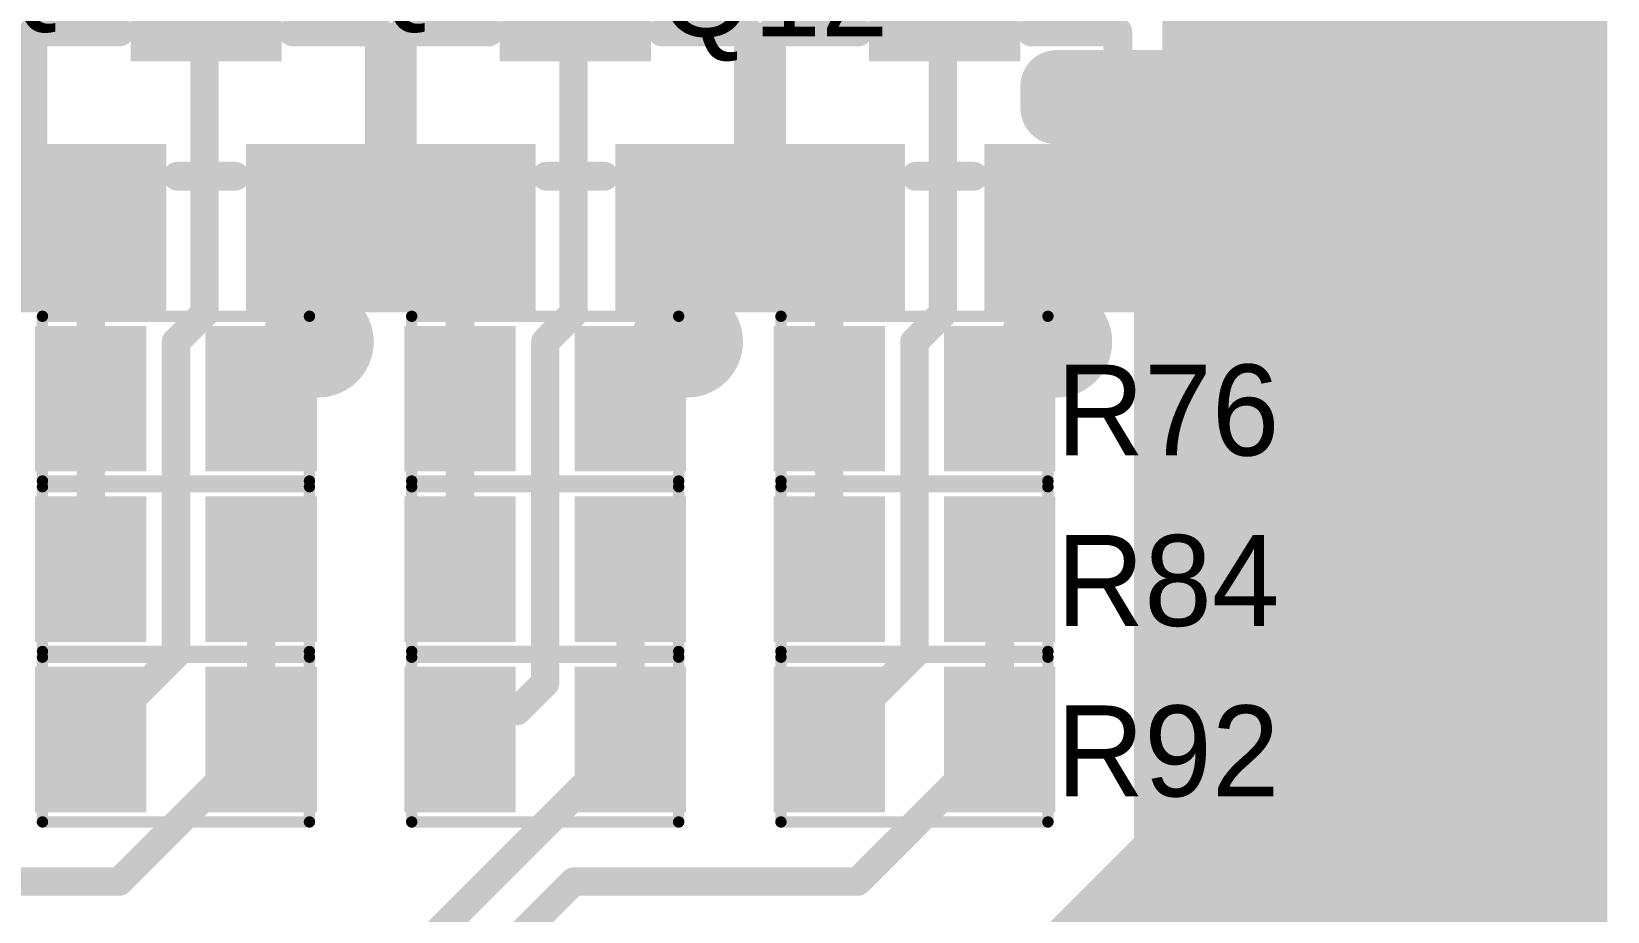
# Model space of a CAD drawing. Extents: x 416 to 470, y 213 to 332.
# Drawn here: x 455.98 to 469.85, y 252.99 to 260.73 of the extents above; entities that cross this region are included whole.
import ezdxf

# ---------------------------------------------------------------- set-up
doc = ezdxf.new("R2010")
doc.units = 0
for name, color, linetype in [('Board', 3, 'CONTINUOUS'), ('Top', 1, 'CONTINUOUS'), ('Top_Mask', 4, 'CONTINUOUS'), ('Top_Paste', 8, 'CONTINUOUS'), ('Top_Silk', 6, 'CONTINUOUS')]:
    doc.layers.add(name, color=color, linetype=linetype)

# ---------------------------------------------------------------- blocks, each defined once
blk = doc.blocks.new('UNIT_DISC')
at = {"linetype": 'CONTINUOUS', "const_width": 0.5}
blk.add_lwpolyline([(0.25, 0, 1), (-0.25, 0, 1)], format="xyb", close=True, dxfattribs=at)
blk = doc.blocks.new('SHAPE_EL_236_236_0_0_0_0')
at = {"xscale": 0.6, "yscale": 0.6, "zscale": 0.6}
blk.add_blockref('UNIT_DISC', (0, 0), dxfattribs=at)
blk = doc.blocks.new('SHAPE_EL_386_386_0_0_0_0')
at = {"xscale": 0.981, "yscale": 0.981, "zscale": 0.981}
blk.add_blockref('UNIT_DISC', (0, 0), dxfattribs=at)
blk = doc.blocks.new('0__40_41')
at = {"layer": 'Top'}
blk.add_blockref('SHAPE_EL_236_236_0_0_0_0', (0, 0), dxfattribs=at)
at = {"layer": 'Top_Mask'}
blk.add_blockref('SHAPE_EL_386_386_0_0_0_0', (0, 0), dxfattribs=at)
blk = doc.blocks.new('R_0603_7050')
at = {"layer": 'Top_Silk', "linetype": 'CONTINUOUS', "const_width": 0.1}
for points in [[(459.325, 256.775), (459.325, 258.225)], [(459.325, 258.225), (461.675, 258.225)], [(461.675, 258.225), (461.675, 256.775)], [(461.675, 256.775), (459.325, 256.775)]]:
    blk.add_lwpolyline(points, dxfattribs=at)
at = {"layer": 'Top_Silk', "xscale": 0.1, "yscale": 0.1, "zscale": 0.1}
for p in [(459.325, 258.225), (459.325, 258.225), (461.675, 258.225), (461.675, 258.225), (459.325, 256.775), (459.325, 256.775), (461.675, 256.775), (461.675, 256.775)]:
    blk.add_blockref('UNIT_DISC', p, dxfattribs=at)
blk = doc.blocks.new('SHAPE_SQ_236_354_0_0_0_0')
blk.add_solid([(-0.3, -0.45), (0.3, -0.45), (-0.3, 0.45), (0.3, 0.45)])
blk = doc.blocks.new('SHAPE_SQ_386_504_0_0_0_0')
blk.add_solid([(-0.4905, -0.6405), (0.4905, -0.6405), (-0.4905, 0.6405), (0.4905, 0.6405)])
blk = doc.blocks.new('0_6x0_949')
at = {"layer": 'Top'}
blk.add_blockref('SHAPE_SQ_236_354_0_0_0_0', (0, 0), dxfattribs=at)
at = {"layer": 'Top_Mask'}
blk.add_blockref('SHAPE_SQ_386_504_0_0_0_0', (0, 0), dxfattribs=at)
at = {"layer": 'Top_Paste'}
blk.add_blockref('SHAPE_SQ_236_354_0_0_0_0', (0, 0), dxfattribs=at)
blk = doc.blocks.new('0_6x0_941')
at = {"layer": 'Top'}
blk.add_blockref('SHAPE_SQ_236_354_0_0_0_0', (0, 0), dxfattribs=at)
at = {"layer": 'Top_Mask'}
blk.add_blockref('SHAPE_SQ_386_504_0_0_0_0', (0, 0), dxfattribs=at)
at = {"layer": 'Top_Paste'}
blk.add_blockref('SHAPE_SQ_236_354_0_0_0_0', (0, 0), dxfattribs=at)
blk = doc.blocks.new('R75')
for name, p in [('R_0603_7050', (0, 0)), ('0_6x0_949', (459.75, 257.5)), ('0_6x0_941', (461.25, 257.5))]:
    blk.add_blockref(name, p)
blk = doc.blocks.new('R_0603_7062')
at = {"layer": 'Top_Silk', "linetype": 'CONTINUOUS', "const_width": 0.1}
for points in [[(459.325, 255.275), (459.325, 256.725)], [(459.325, 256.725), (461.675, 256.725)], [(461.675, 256.725), (461.675, 255.275)], [(461.675, 255.275), (459.325, 255.275)]]:
    blk.add_lwpolyline(points, dxfattribs=at)
at = {"layer": 'Top_Silk', "xscale": 0.1, "yscale": 0.1, "zscale": 0.1}
for p in [(459.325, 256.725), (459.325, 256.725), (461.675, 256.725), (461.675, 256.725), (459.325, 255.275), (459.325, 255.275), (461.675, 255.275), (461.675, 255.275)]:
    blk.add_blockref('UNIT_DISC', p, dxfattribs=at)
blk = doc.blocks.new('0_6x0_953')
at = {"layer": 'Top'}
blk.add_blockref('SHAPE_SQ_236_354_0_0_0_0', (0, 0), dxfattribs=at)
at = {"layer": 'Top_Mask'}
blk.add_blockref('SHAPE_SQ_386_504_0_0_0_0', (0, 0), dxfattribs=at)
at = {"layer": 'Top_Paste'}
blk.add_blockref('SHAPE_SQ_236_354_0_0_0_0', (0, 0), dxfattribs=at)
blk = doc.blocks.new('R83')
blk.add_blockref('R_0603_7062', (0, 0))
at = {"rotation": 180}
for name, p in [('0_6x0_949', (459.75, 256)), ('0_6x0_953', (461.25, 256))]:
    blk.add_blockref(name, p, dxfattribs=at)
blk = doc.blocks.new('R_0603_7074')
at = {"layer": 'Top_Silk', "linetype": 'CONTINUOUS', "const_width": 0.1}
for points in [[(459.325, 253.775), (459.325, 255.225)], [(459.325, 255.225), (461.675, 255.225)], [(461.675, 255.225), (461.675, 253.775)], [(461.675, 253.775), (459.325, 253.775)]]:
    blk.add_lwpolyline(points, dxfattribs=at)
at = {"layer": 'Top_Silk', "xscale": 0.1, "yscale": 0.1, "zscale": 0.1}
for p in [(459.325, 255.225), (459.325, 255.225), (461.675, 255.225), (461.675, 255.225), (459.325, 253.775), (459.325, 253.775), (461.675, 253.775), (461.675, 253.775)]:
    blk.add_blockref('UNIT_DISC', p, dxfattribs=at)
blk = doc.blocks.new('0_6x0_926')
at = {"layer": 'Top'}
blk.add_blockref('SHAPE_SQ_236_354_0_0_0_0', (0, 0), dxfattribs=at)
at = {"layer": 'Top_Mask'}
blk.add_blockref('SHAPE_SQ_386_504_0_0_0_0', (0, 0), dxfattribs=at)
at = {"layer": 'Top_Paste'}
blk.add_blockref('SHAPE_SQ_236_354_0_0_0_0', (0, 0), dxfattribs=at)
blk = doc.blocks.new('R91')
blk.add_blockref('R_0603_7074', (0, 0))
at = {"rotation": 180}
for name, p in [('0_6x0_926', (459.75, 254.5)), ('0_6x0_953', (461.25, 254.5))]:
    blk.add_blockref(name, p, dxfattribs=at)
blk = doc.blocks.new('SOT_23_A1A2K__7509')
at = {"layer": 'Top_Silk', "linetype": 'CONTINUOUS', "const_width": 0.254}
for points in [[(459.24199, 260.7272), (460.004, 260.7272)], [(459.242, 259.71119), (459.24199, 260.7272)], [(461.528, 260.7272), (462.29001, 260.7272)], [(462.29001, 259.7112), (462.29001, 260.7272)], [(460.512, 259.45719), (461.02, 259.45719)]]:
    blk.add_lwpolyline(points, dxfattribs=at)
at = {"layer": 'Top_Silk', "xscale": 0.254, "yscale": 0.254, "zscale": 0.254}
for p in [(459.24199, 260.7272), (459.24199, 260.7272), (460.004, 260.7272), (461.528, 260.7272), (462.29001, 260.7272), (462.29001, 260.7272), (459.242, 259.71119), (462.29001, 259.7112), (460.512, 259.45719), (461.02, 259.45719)]:
    blk.add_blockref('UNIT_DISC', p, dxfattribs=at)
blk = doc.blocks.new('SHAPE_SQ_374_433_0_0_0_0')
blk.add_solid([(-0.475, -0.55), (0.475, -0.55), (-0.475, 0.55), (0.475, 0.55)])
blk = doc.blocks.new('SHAPE_SQ_524_583_0_0_0_0')
blk.add_solid([(-0.6655, -0.7405), (0.6655, -0.7405), (-0.6655, 0.7405), (0.6655, 0.7405)])
blk = doc.blocks.new('P_SX32Y32D0T41')
at = {"layer": 'Top'}
blk.add_blockref('SHAPE_SQ_374_433_0_0_0_0', (0, 0), dxfattribs=at)
at = {"layer": 'Top_Mask'}
blk.add_blockref('SHAPE_SQ_524_583_0_0_0_0', (0, 0), dxfattribs=at)
at = {"layer": 'Top_Paste'}
blk.add_blockref('SHAPE_SQ_374_433_0_0_0_0', (0, 0), dxfattribs=at)
blk = doc.blocks.new('P_SX32Y32D0T49')
at = {"layer": 'Top'}
blk.add_blockref('SHAPE_SQ_374_433_0_0_0_0', (0, 0), dxfattribs=at)
at = {"layer": 'Top_Mask'}
blk.add_blockref('SHAPE_SQ_524_583_0_0_0_0', (0, 0), dxfattribs=at)
at = {"layer": 'Top_Paste'}
blk.add_blockref('SHAPE_SQ_374_433_0_0_0_0', (0, 0), dxfattribs=at)
blk = doc.blocks.new('P_SX32Y32D0T26')
at = {"layer": 'Top'}
blk.add_blockref('SHAPE_SQ_374_433_0_0_0_0', (0, 0), dxfattribs=at)
at = {"layer": 'Top_Mask'}
blk.add_blockref('SHAPE_SQ_524_583_0_0_0_0', (0, 0), dxfattribs=at)
at = {"layer": 'Top_Paste'}
blk.add_blockref('SHAPE_SQ_374_433_0_0_0_0', (0, 0), dxfattribs=at)
blk = doc.blocks.new('Q11')
for name, p in [('P_SX32Y32D0T26', (460.76601, 261.2098)), ('SOT_23_A1A2K__7509', (0, 0)), ('P_SX32Y32D0T49', (459.75, 259)), ('P_SX32Y32D0T41', (461.782, 259))]:
    blk.add_blockref(name, p)
at = {"layer": 'Top_Silk'}
blk.add_text('Q11', height=0.8, dxfattribs=at).set_placement((458.75, 260.9375))
blk = doc.blocks.new('R_0603_7793')
at = {"layer": 'Top_Silk', "linetype": 'CONTINUOUS', "const_width": 0.1}
for points in [[(456.075, 256.775), (456.075, 258.225)], [(456.075, 258.225), (458.425, 258.225)], [(458.425, 258.225), (458.425, 256.775)], [(458.425, 256.775), (456.075, 256.775)]]:
    blk.add_lwpolyline(points, dxfattribs=at)
at = {"layer": 'Top_Silk', "xscale": 0.1, "yscale": 0.1, "zscale": 0.1}
for p in [(456.075, 258.225), (456.075, 258.225), (458.425, 258.225), (458.425, 258.225), (456.075, 256.775), (456.075, 256.775), (458.425, 256.775), (458.425, 256.775)]:
    blk.add_blockref('UNIT_DISC', p, dxfattribs=at)
blk = doc.blocks.new('0_6x0_948')
at = {"layer": 'Top'}
blk.add_blockref('SHAPE_SQ_236_354_0_0_0_0', (0, 0), dxfattribs=at)
at = {"layer": 'Top_Mask'}
blk.add_blockref('SHAPE_SQ_386_504_0_0_0_0', (0, 0), dxfattribs=at)
at = {"layer": 'Top_Paste'}
blk.add_blockref('SHAPE_SQ_236_354_0_0_0_0', (0, 0), dxfattribs=at)
blk = doc.blocks.new('R74')
for name, p in [('R_0603_7793', (0, 0)), ('0_6x0_948', (456.5, 257.5)), ('0_6x0_941', (458, 257.5))]:
    blk.add_blockref(name, p)
blk = doc.blocks.new('R_0603_7805')
at = {"layer": 'Top_Silk', "linetype": 'CONTINUOUS', "const_width": 0.1}
for points in [[(456.075, 255.275), (456.075, 256.725)], [(456.075, 256.725), (458.425, 256.725)], [(458.425, 256.725), (458.425, 255.275)], [(458.425, 255.275), (456.075, 255.275)]]:
    blk.add_lwpolyline(points, dxfattribs=at)
at = {"layer": 'Top_Silk', "xscale": 0.1, "yscale": 0.1, "zscale": 0.1}
for p in [(456.075, 256.725), (456.075, 256.725), (458.425, 256.725), (458.425, 256.725), (456.075, 255.275), (456.075, 255.275), (458.425, 255.275), (458.425, 255.275)]:
    blk.add_blockref('UNIT_DISC', p, dxfattribs=at)
blk = doc.blocks.new('0_6x0_952')
at = {"layer": 'Top'}
blk.add_blockref('SHAPE_SQ_236_354_0_0_0_0', (0, 0), dxfattribs=at)
at = {"layer": 'Top_Mask'}
blk.add_blockref('SHAPE_SQ_386_504_0_0_0_0', (0, 0), dxfattribs=at)
at = {"layer": 'Top_Paste'}
blk.add_blockref('SHAPE_SQ_236_354_0_0_0_0', (0, 0), dxfattribs=at)
blk = doc.blocks.new('R82')
blk.add_blockref('R_0603_7805', (0, 0))
at = {"rotation": 180}
for name, p in [('0_6x0_948', (456.5, 256)), ('0_6x0_952', (458, 256))]:
    blk.add_blockref(name, p, dxfattribs=at)
blk = doc.blocks.new('R_0603_7817')
at = {"layer": 'Top_Silk', "linetype": 'CONTINUOUS', "const_width": 0.1}
for points in [[(456.075, 253.775), (456.075, 255.225)], [(456.075, 255.225), (458.425, 255.225)], [(458.425, 255.225), (458.425, 253.775)], [(458.425, 253.775), (456.075, 253.775)]]:
    blk.add_lwpolyline(points, dxfattribs=at)
at = {"layer": 'Top_Silk', "xscale": 0.1, "yscale": 0.1, "zscale": 0.1}
for p in [(456.075, 255.225), (456.075, 255.225), (458.425, 255.225), (458.425, 255.225), (456.075, 253.775), (456.075, 253.775), (458.425, 253.775), (458.425, 253.775)]:
    blk.add_blockref('UNIT_DISC', p, dxfattribs=at)
blk = doc.blocks.new('0_6x0_924')
at = {"layer": 'Top'}
blk.add_blockref('SHAPE_SQ_236_354_0_0_0_0', (0, 0), dxfattribs=at)
at = {"layer": 'Top_Mask'}
blk.add_blockref('SHAPE_SQ_386_504_0_0_0_0', (0, 0), dxfattribs=at)
at = {"layer": 'Top_Paste'}
blk.add_blockref('SHAPE_SQ_236_354_0_0_0_0', (0, 0), dxfattribs=at)
blk = doc.blocks.new('R90')
blk.add_blockref('R_0603_7817', (0, 0))
at = {"rotation": 180}
for name, p in [('0_6x0_924', (456.5, 254.5)), ('0_6x0_952', (458, 254.5))]:
    blk.add_blockref(name, p, dxfattribs=at)
blk = doc.blocks.new('R_0603_7954')
at = {"layer": 'Top_Silk', "linetype": 'CONTINUOUS', "const_width": 0.1}
for points in [[(462.575, 256.775), (462.575, 258.225)], [(462.575, 258.225), (464.925, 258.225)], [(464.925, 258.225), (464.925, 256.775)], [(464.925, 256.775), (462.575, 256.775)]]:
    blk.add_lwpolyline(points, dxfattribs=at)
at = {"layer": 'Top_Silk', "xscale": 0.1, "yscale": 0.1, "zscale": 0.1}
for p in [(462.575, 258.225), (462.575, 258.225), (464.925, 258.225), (464.925, 258.225), (462.575, 256.775), (462.575, 256.775), (464.925, 256.775), (464.925, 256.775)]:
    blk.add_blockref('UNIT_DISC', p, dxfattribs=at)
blk = doc.blocks.new('0_6x0_950')
at = {"layer": 'Top'}
blk.add_blockref('SHAPE_SQ_236_354_0_0_0_0', (0, 0), dxfattribs=at)
at = {"layer": 'Top_Mask'}
blk.add_blockref('SHAPE_SQ_386_504_0_0_0_0', (0, 0), dxfattribs=at)
at = {"layer": 'Top_Paste'}
blk.add_blockref('SHAPE_SQ_236_354_0_0_0_0', (0, 0), dxfattribs=at)
blk = doc.blocks.new('R76')
for name, p in [('R_0603_7954', (0, 0)), ('0_6x0_950', (463, 257.5)), ('0_6x0_941', (464.5, 257.5))]:
    blk.add_blockref(name, p)
at = {"layer": 'Top_Silk'}
blk.add_text('R76', height=0.8, dxfattribs=at).set_placement((465, 257))
blk = doc.blocks.new('R_0603_7966')
at = {"layer": 'Top_Silk', "linetype": 'CONTINUOUS', "const_width": 0.1}
for points in [[(462.575, 255.275), (462.575, 256.725)], [(462.575, 256.725), (464.925, 256.725)], [(464.925, 256.725), (464.925, 255.275)], [(464.925, 255.275), (462.575, 255.275)]]:
    blk.add_lwpolyline(points, dxfattribs=at)
at = {"layer": 'Top_Silk', "xscale": 0.1, "yscale": 0.1, "zscale": 0.1}
for p in [(462.575, 256.725), (462.575, 256.725), (464.925, 256.725), (464.925, 256.725), (462.575, 255.275), (462.575, 255.275), (464.925, 255.275), (464.925, 255.275)]:
    blk.add_blockref('UNIT_DISC', p, dxfattribs=at)
blk = doc.blocks.new('0_6x0_954')
at = {"layer": 'Top'}
blk.add_blockref('SHAPE_SQ_236_354_0_0_0_0', (0, 0), dxfattribs=at)
at = {"layer": 'Top_Mask'}
blk.add_blockref('SHAPE_SQ_386_504_0_0_0_0', (0, 0), dxfattribs=at)
at = {"layer": 'Top_Paste'}
blk.add_blockref('SHAPE_SQ_236_354_0_0_0_0', (0, 0), dxfattribs=at)
blk = doc.blocks.new('R84')
blk.add_blockref('R_0603_7966', (0, 0))
at = {"rotation": 180}
for name, p in [('0_6x0_950', (463, 256)), ('0_6x0_954', (464.5, 256))]:
    blk.add_blockref(name, p, dxfattribs=at)
at = {"layer": 'Top_Silk'}
blk.add_text('R84', height=0.8, dxfattribs=at).set_placement((465, 255.5))
blk = doc.blocks.new('R_0603_7978')
at = {"layer": 'Top_Silk', "linetype": 'CONTINUOUS', "const_width": 0.1}
for points in [[(462.575, 253.775), (462.575, 255.225)], [(462.575, 255.225), (464.925, 255.225)], [(464.925, 255.225), (464.925, 253.775)], [(464.925, 253.775), (462.575, 253.775)]]:
    blk.add_lwpolyline(points, dxfattribs=at)
at = {"layer": 'Top_Silk', "xscale": 0.1, "yscale": 0.1, "zscale": 0.1}
for p in [(462.575, 255.225), (462.575, 255.225), (464.925, 255.225), (464.925, 255.225), (462.575, 253.775), (462.575, 253.775), (464.925, 253.775), (464.925, 253.775)]:
    blk.add_blockref('UNIT_DISC', p, dxfattribs=at)
blk = doc.blocks.new('0_6x0_93')
at = {"layer": 'Top'}
blk.add_blockref('SHAPE_SQ_236_354_0_0_0_0', (0, 0), dxfattribs=at)
at = {"layer": 'Top_Mask'}
blk.add_blockref('SHAPE_SQ_386_504_0_0_0_0', (0, 0), dxfattribs=at)
at = {"layer": 'Top_Paste'}
blk.add_blockref('SHAPE_SQ_236_354_0_0_0_0', (0, 0), dxfattribs=at)
blk = doc.blocks.new('R92')
blk.add_blockref('R_0603_7978', (0, 0))
at = {"rotation": 180}
for name, p in [('0_6x0_93', (463, 254.5)), ('0_6x0_954', (464.5, 254.5))]:
    blk.add_blockref(name, p, dxfattribs=at)
at = {"layer": 'Top_Silk'}
blk.add_text('R92', height=0.8, dxfattribs=at).set_placement((465, 254))
blk = doc.blocks.new('SOT_23_A1A2K__8189')
at = {"layer": 'Top_Silk', "linetype": 'CONTINUOUS', "const_width": 0.254}
for points in [[(455.99199, 260.7272), (456.754, 260.7272)], [(455.992, 259.71119), (455.99199, 260.7272)], [(458.278, 260.7272), (459.04001, 260.7272)], [(459.04001, 259.7112), (459.04001, 260.7272)], [(457.262, 259.45719), (457.77, 259.45719)]]:
    blk.add_lwpolyline(points, dxfattribs=at)
at = {"layer": 'Top_Silk', "xscale": 0.254, "yscale": 0.254, "zscale": 0.254}
for p in [(455.99199, 260.7272), (455.99199, 260.7272), (456.754, 260.7272), (458.278, 260.7272), (459.04001, 260.7272), (459.04001, 260.7272), (455.992, 259.71119), (459.04001, 259.7112), (457.262, 259.45719), (457.77, 259.45719)]:
    blk.add_blockref('UNIT_DISC', p, dxfattribs=at)
blk = doc.blocks.new('P_SX32Y32D0T48')
at = {"layer": 'Top'}
blk.add_blockref('SHAPE_SQ_374_433_0_0_0_0', (0, 0), dxfattribs=at)
at = {"layer": 'Top_Mask'}
blk.add_blockref('SHAPE_SQ_524_583_0_0_0_0', (0, 0), dxfattribs=at)
at = {"layer": 'Top_Paste'}
blk.add_blockref('SHAPE_SQ_374_433_0_0_0_0', (0, 0), dxfattribs=at)
blk = doc.blocks.new('P_SX32Y32D0T24')
at = {"layer": 'Top'}
blk.add_blockref('SHAPE_SQ_374_433_0_0_0_0', (0, 0), dxfattribs=at)
at = {"layer": 'Top_Mask'}
blk.add_blockref('SHAPE_SQ_524_583_0_0_0_0', (0, 0), dxfattribs=at)
at = {"layer": 'Top_Paste'}
blk.add_blockref('SHAPE_SQ_374_433_0_0_0_0', (0, 0), dxfattribs=at)
blk = doc.blocks.new('Q10')
for name, p in [('P_SX32Y32D0T24', (457.51601, 261.2098)), ('SOT_23_A1A2K__8189', (0, 0)), ('P_SX32Y32D0T48', (456.5, 259)), ('P_SX32Y32D0T41', (458.532, 259))]:
    blk.add_blockref(name, p)
at = {"layer": 'Top_Silk'}
blk.add_text('Q10', height=0.8, dxfattribs=at).set_placement((455.5, 260.9375))
blk = doc.blocks.new('SOT_23_A1A2K__8307')
at = {"layer": 'Top_Silk', "linetype": 'CONTINUOUS', "const_width": 0.254}
for points in [[(462.49199, 260.7272), (463.254, 260.7272)], [(462.492, 259.71119), (462.49199, 260.7272)], [(464.778, 260.7272), (465.54001, 260.7272)], [(465.54001, 259.7112), (465.54001, 260.7272)], [(463.762, 259.45719), (464.27, 259.45719)]]:
    blk.add_lwpolyline(points, dxfattribs=at)
at = {"layer": 'Top_Silk', "xscale": 0.254, "yscale": 0.254, "zscale": 0.254}
for p in [(462.49199, 260.7272), (462.49199, 260.7272), (463.254, 260.7272), (464.778, 260.7272), (465.54001, 260.7272), (465.54001, 260.7272), (462.492, 259.71119), (465.54001, 259.7112), (463.762, 259.45719), (464.27, 259.45719)]:
    blk.add_blockref('UNIT_DISC', p, dxfattribs=at)
blk = doc.blocks.new('P_SX32Y32D0T50')
at = {"layer": 'Top'}
blk.add_blockref('SHAPE_SQ_374_433_0_0_0_0', (0, 0), dxfattribs=at)
at = {"layer": 'Top_Mask'}
blk.add_blockref('SHAPE_SQ_524_583_0_0_0_0', (0, 0), dxfattribs=at)
at = {"layer": 'Top_Paste'}
blk.add_blockref('SHAPE_SQ_374_433_0_0_0_0', (0, 0), dxfattribs=at)
blk = doc.blocks.new('P_SX32Y32D0T3')
at = {"layer": 'Top'}
blk.add_blockref('SHAPE_SQ_374_433_0_0_0_0', (0, 0), dxfattribs=at)
at = {"layer": 'Top_Mask'}
blk.add_blockref('SHAPE_SQ_524_583_0_0_0_0', (0, 0), dxfattribs=at)
at = {"layer": 'Top_Paste'}
blk.add_blockref('SHAPE_SQ_374_433_0_0_0_0', (0, 0), dxfattribs=at)
blk = doc.blocks.new('Q12')
for name, p in [('P_SX32Y32D0T3', (464.01601, 261.2098)), ('SOT_23_A1A2K__8307', (0, 0)), ('P_SX32Y32D0T50', (463, 259)), ('P_SX32Y32D0T41', (465.032, 259))]:
    blk.add_blockref(name, p)
at = {"layer": 'Top_Silk'}
blk.add_text('Q12', height=0.8, dxfattribs=at).set_placement((461.5, 260.6875))
blk = doc.blocks.new('CUPOUR_L1_F0_TT45_10181')
at = {"layer": 'Top', "linetype": 'CONTINUOUS'}
for points, const_width in [([(469.5, 215.5), (469.5, 304.5)], 0.635), ([(466.25, 265.16859), (466.25, 260.25)], 0.635), ([(466.25, 260.74375), (469.5, 260.74375)], 0.635), ([(466.25, 260.25), (465, 260.25)], 0.635), ([(465, 260.25), (465, 260.05601)], 0.635), ([(466.25, 260.2675), (469.5, 260.2675)], 0.635), ([(465, 260.05601), (465.507, 260.05601)], 0.635), ([(465.507, 260.05601), (465.8648, 259.9078)], 0.635), ([(465.3165, 259.3595), (465.8648, 259.9078)], 0.381), ([(465.8648, 259.9078), (466.01301, 259.55)], 0.635), ([(465.91307, 259.79125), (469.5, 259.79125)], 0.635), ([(466.01301, 259.55), (466.01301, 258.45)], 0.635), ([(466.01301, 259.315), (469.5, 259.315)], 0.635), ([(466.01301, 258.83875), (469.5, 258.83875)], 0.635), ([(466.01301, 258.45), (466, 258.41859)], 0.635), ([(466, 258.41859), (466, 253.5)], 0.635), ([(466, 258.3625), (469.5, 258.3625)], 0.635), ([(466, 257.88625), (469.5, 257.88625)], 0.635), ([(466, 257.41), (469.5, 257.41)], 0.635), ([(466, 256.93375), (469.5, 256.93375)], 0.635), ([(466, 256.4575), (469.5, 256.4575)], 0.635), ([(466, 255.98125), (469.5, 255.98125)], 0.635), ([(466, 255.505), (469.5, 255.505)], 0.635), ([(466, 255.02875), (469.5, 255.02875)], 0.635), ([(466, 254.5525), (469.5, 254.5525)], 0.635), ([(466, 254.07625), (469.5, 254.07625)], 0.635), ([(466, 253.6), (469.5, 253.6)], 0.635), ([(466, 253.5), (463.25, 250.75)], 0.635), ([(465.62375, 253.12375), (469.5, 253.12375)], 0.635)]:
    blk.add_lwpolyline(points, dxfattribs=dict(at, const_width=const_width))
at = {"layer": 'Top'}
for p, xscale, yscale, zscale in [((466.25, 260.74375), 0.635, 0.635, 0.635), ((469.5, 260.74375), 0.635, 0.635, 0.635), ((465, 260.25), 0.635, 0.635, 0.635), ((465, 260.25), 0.635, 0.635, 0.635), ((466.25, 260.2675), 0.635, 0.635, 0.635), ((466.25, 260.25), 0.635, 0.635, 0.635), ((466.25, 260.25), 0.635, 0.635, 0.635), ((469.5, 260.2675), 0.635, 0.635, 0.635), ((465, 260.05601), 0.635, 0.635, 0.635), ((465, 260.05601), 0.635, 0.635, 0.635), ((465.507, 260.05601), 0.635, 0.635, 0.635), ((465.507, 260.05601), 0.635, 0.635, 0.635), ((465.8648, 259.9078), 0.635, 0.635, 0.635), ((465.8648, 259.9078), 0.635, 0.635, 0.635), ((465.91307, 259.79125), 0.635, 0.635, 0.635), ((465.8648, 259.9078), 0.381, 0.381, 0.381), ((469.5, 259.79125), 0.635, 0.635, 0.635), ((466.01301, 259.55), 0.635, 0.635, 0.635), ((466.01301, 259.55), 0.635, 0.635, 0.635), ((465.3165, 259.3595), 0.381, 0.381, 0.381), ((466.01301, 259.315), 0.635, 0.635, 0.635), ((469.5, 259.315), 0.635, 0.635, 0.635), ((466.01301, 258.83875), 0.635, 0.635, 0.635), ((469.5, 258.83875), 0.635, 0.635, 0.635), ((466, 258.41859), 0.635, 0.635, 0.635), ((466, 258.41859), 0.635, 0.635, 0.635), ((466.01301, 258.45), 0.635, 0.635, 0.635), ((466.01301, 258.45), 0.635, 0.635, 0.635), ((466, 258.3625), 0.635, 0.635, 0.635), ((469.5, 258.3625), 0.635, 0.635, 0.635), ((466, 257.88625), 0.635, 0.635, 0.635), ((469.5, 257.88625), 0.635, 0.635, 0.635), ((466, 257.41), 0.635, 0.635, 0.635), ((469.5, 257.41), 0.635, 0.635, 0.635), ((466, 256.93375), 0.635, 0.635, 0.635), ((469.5, 256.93375), 0.635, 0.635, 0.635), ((466, 256.4575), 0.635, 0.635, 0.635), ((469.5, 256.4575), 0.635, 0.635, 0.635), ((466, 255.98125), 0.635, 0.635, 0.635), ((469.5, 255.98125), 0.635, 0.635, 0.635), ((466, 255.505), 0.635, 0.635, 0.635), ((469.5, 255.505), 0.635, 0.635, 0.635), ((466, 255.02875), 0.635, 0.635, 0.635), ((469.5, 255.02875), 0.635, 0.635, 0.635), ((466, 254.5525), 0.635, 0.635, 0.635), ((469.5, 254.5525), 0.635, 0.635, 0.635), ((466, 254.07625), 0.635, 0.635, 0.635), ((469.5, 254.07625), 0.635, 0.635, 0.635), ((466, 253.6), 0.635, 0.635, 0.635), ((469.5, 253.6), 0.635, 0.635, 0.635), ((466, 253.5), 0.635, 0.635, 0.635), ((466, 253.5), 0.635, 0.635, 0.635), ((465.62375, 253.12375), 0.635, 0.635, 0.635), ((469.5, 253.12375), 0.635, 0.635, 0.635)]:
    blk.add_blockref('UNIT_DISC', p, dxfattribs=dict(at, xscale=xscale, yscale=yscale, zscale=zscale))

msp = doc.modelspace()

# ---------------------------------------------------------------- linework, layer by layer
at = {"layer": 'Board', "linetype": 'CONTINUOUS', "const_width": 0.2}
msp.add_lwpolyline([(469.75, 215), (469.75, 324.5)], dxfattribs=at)
at = {"layer": 'Top', "linetype": 'CONTINUOUS'}
for points, const_width in [([(457.5, 261.19379), (457.5, 258.25)], 0.25), ([(460.75, 261.19379), (460.75, 258.25)], 0.25), ([(464, 258.25), (464, 261.19379)], 0.25), ([(456.5, 257.5), (456.5, 259)], 0.25), ([(458.532, 259), (458.532, 258.032)], 0.5), ([(459.75, 257.5), (459.75, 259)], 0.25), ([(461.75, 258.968), (461.782, 259)], 0.5), ([(461.75, 258), (461.75, 258.968)], 0.5), ([(463, 257.5), (463, 259)], 0.25), ([(465.032, 259), (465.032, 258.032)], 0.5), ([(457.5, 258.25), (457.25, 258)], 0.25), ([(460.75, 258.25), (460.5, 258)], 0.25), ([(463.75, 258), (464, 258.25)], 0.25), ([(458, 257.5), (458.5, 258)], 0.5), ([(458.5, 258), (458.532, 258.032)], 0.5), ([(461.25, 257.5), (461.75, 258)], 0.5), ([(464.5, 257.5), (465, 258)], 0.5), ([(465, 258), (465.032, 258.032)], 0.5), ([(457.25, 258), (457.25, 255.25)], 0.25), ([(460.5, 258), (460.5, 255)], 0.25), ([(463.75, 255.25), (463.75, 258)], 0.25), ([(456.5, 256), (456.5, 257.5)], 0.25), ([(459.75, 256), (459.75, 257.5)], 0.25), ([(463, 256), (463, 257.5)], 0.25), ([(458, 254.5), (458, 256)], 0.25), ([(461.25, 254.5), (461.25, 256)], 0.25), ([(464.5, 254.5), (464.5, 256)], 0.25), ([(457.25, 255.25), (457, 255)], 0.25), ([(463, 254.5), (463.75, 255.25)], 0.25), ([(457, 255), (456.5, 254.5)], 0.25), ([(460.5, 255), (460.25, 254.75)], 0.25), ([(460, 254.75), (459.75, 254.5)], 0.25), ([(460.25, 254.75), (460, 254.75)], 0.25), ([(456.75, 253.25), (458, 254.5)], 0.25), ([(459.5, 252.75), (461.25, 254.5)], 0.25), ([(463.5, 253.5), (464.5, 254.5)], 0.25), ([(463.25, 253.25), (463.5, 253.5)], 0.25), ([(455, 253.25), (456.75, 253.25)], 0.25), ([(459.75, 252.25), (460.75, 253.25)], 0.25), ([(460.75, 253.25), (463.25, 253.25)], 0.25)]:
    msp.add_lwpolyline(points, dxfattribs=dict(at, const_width=const_width))
at = {"layer": 'Top_Silk', "linetype": 'CONTINUOUS', "const_width": 0.25}
msp.add_lwpolyline([(467.25, 215), (467.25, 324.5)], dxfattribs=at)

# ---------------------------------------------------------------- block references
for name, p in [('CUPOUR_L1_F0_TT45_10181', (0, 0)), ('Q10', (0, 0)), ('Q11', (0, 0)), ('Q12', (0, 0)), ('0__40_41', (468.75, 260)), ('0__40_41', (458.5, 258)), ('0__40_41', (461.75, 258)), ('0__40_41', (465, 258)), ('R74', (0, 0)), ('R75', (0, 0)), ('R76', (0, 0)), ('R82', (0, 0)), ('R83', (0, 0)), ('R84', (0, 0)), ('R90', (0, 0)), ('R91', (0, 0)), ('R92', (0, 0)), ('0__40_41', (468.75, 253.5))]:
    msp.add_blockref(name, p)
at = {"layer": 'Top'}
for p, xscale, yscale, zscale in [((456.5, 259), 0.25, 0.25, 0.25), ((458.532, 259), 0.5, 0.5, 0.5), ((459.75, 259), 0.25, 0.25, 0.25), ((461.75, 258.968), 0.5, 0.5, 0.5), ((461.75, 258.968), 0.5, 0.5, 0.5), ((461.782, 259), 0.5, 0.5, 0.5), ((463, 259), 0.25, 0.25, 0.25), ((465.032, 259), 0.5, 0.5, 0.5), ((457.5, 258.25), 0.25, 0.25, 0.25), ((457.5, 258.25), 0.25, 0.25, 0.25), ((460.75, 258.25), 0.25, 0.25, 0.25), ((460.75, 258.25), 0.25, 0.25, 0.25), ((464, 258.25), 0.25, 0.25, 0.25), ((464, 258.25), 0.25, 0.25, 0.25), ((458.5, 258), 0.5, 0.5, 0.5), ((458.5, 258), 0.5, 0.5, 0.5), ((458.532, 258.032), 0.5, 0.5, 0.5), ((458.532, 258.032), 0.5, 0.5, 0.5), ((461.75, 258), 0.5, 0.5, 0.5), ((461.75, 258), 0.5, 0.5, 0.5), ((465, 258), 0.5, 0.5, 0.5), ((465, 258), 0.5, 0.5, 0.5), ((465.032, 258.032), 0.5, 0.5, 0.5), ((465.032, 258.032), 0.5, 0.5, 0.5), ((457.25, 258), 0.25, 0.25, 0.25), ((457.25, 258), 0.25, 0.25, 0.25), ((460.5, 258), 0.25, 0.25, 0.25), ((460.5, 258), 0.25, 0.25, 0.25), ((463.75, 258), 0.25, 0.25, 0.25), ((463.75, 258), 0.25, 0.25, 0.25), ((458, 257.5), 0.5, 0.5, 0.5), ((461.25, 257.5), 0.5, 0.5, 0.5), ((464.5, 257.5), 0.5, 0.5, 0.5), ((456.5, 257.5), 0.25, 0.25, 0.25), ((456.5, 257.5), 0.25, 0.25, 0.25), ((459.75, 257.5), 0.25, 0.25, 0.25), ((459.75, 257.5), 0.25, 0.25, 0.25), ((463, 257.5), 0.25, 0.25, 0.25), ((463, 257.5), 0.25, 0.25, 0.25), ((456.5, 256), 0.25, 0.25, 0.25), ((458, 256), 0.25, 0.25, 0.25), ((459.75, 256), 0.25, 0.25, 0.25), ((461.25, 256), 0.25, 0.25, 0.25), ((463, 256), 0.25, 0.25, 0.25), ((464.5, 256), 0.25, 0.25, 0.25), ((457.25, 255.25), 0.25, 0.25, 0.25), ((457.25, 255.25), 0.25, 0.25, 0.25), ((463.75, 255.25), 0.25, 0.25, 0.25), ((463.75, 255.25), 0.25, 0.25, 0.25), ((457, 255), 0.25, 0.25, 0.25), ((457, 255), 0.25, 0.25, 0.25), ((460.5, 255), 0.25, 0.25, 0.25), ((460.5, 255), 0.25, 0.25, 0.25), ((460, 254.75), 0.25, 0.25, 0.25), ((460, 254.75), 0.25, 0.25, 0.25), ((460.25, 254.75), 0.25, 0.25, 0.25), ((460.25, 254.75), 0.25, 0.25, 0.25), ((456.5, 254.5), 0.25, 0.25, 0.25), ((458, 254.5), 0.25, 0.25, 0.25), ((458, 254.5), 0.25, 0.25, 0.25), ((459.75, 254.5), 0.25, 0.25, 0.25), ((461.25, 254.5), 0.25, 0.25, 0.25), ((461.25, 254.5), 0.25, 0.25, 0.25), ((463, 254.5), 0.25, 0.25, 0.25), ((464.5, 254.5), 0.25, 0.25, 0.25), ((464.5, 254.5), 0.25, 0.25, 0.25), ((463.5, 253.5), 0.25, 0.25, 0.25), ((463.5, 253.5), 0.25, 0.25, 0.25), ((456.75, 253.25), 0.25, 0.25, 0.25), ((456.75, 253.25), 0.25, 0.25, 0.25), ((460.75, 253.25), 0.25, 0.25, 0.25), ((460.75, 253.25), 0.25, 0.25, 0.25), ((463.25, 253.25), 0.25, 0.25, 0.25), ((463.25, 253.25), 0.25, 0.25, 0.25)]:
    msp.add_blockref('UNIT_DISC', p, dxfattribs=dict(at, xscale=xscale, yscale=yscale, zscale=zscale))

doc.saveas('drawing.dxf')
